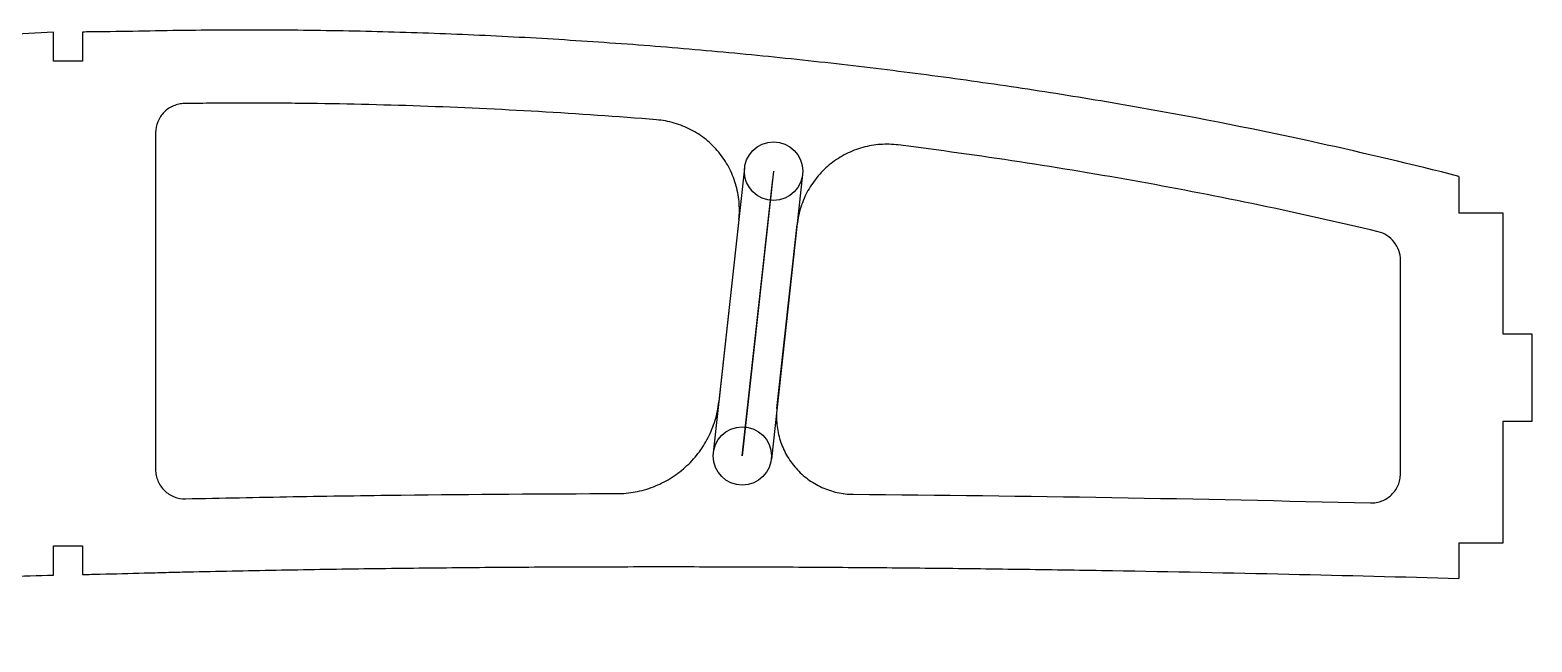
# Model space of a CAD drawing. Header units: millimetres. Extents: x -11497 to 404, y -3854 to 414.
# Drawn here: x -8603.7 to -8500.9, y -2646.9 to -2605 of the extents above; entities that cross this region are included whole.
import ezdxf

# ---------------------------------------------------------------- set-up
doc = ezdxf.new("R2010")
doc.units = ezdxf.units.MM
doc.linetypes.add('CENTER2', pattern=[28.575, 19.05, -3.175, 3.175, -3.175])
doc.layers.add('11', color=80, linetype='Continuous')
doc.layers.add('7', color=1, linetype='Continuous')

# ---------------------------------------------------------------- blocks, each defined once
blk = doc.blocks.new('*U56')
at = {"layer": '7', "color": 0, "linetype": 'CENTER2', "transparency": 16777216}
blk.add_line((-1.07, -9.74), (1.07, 9.74), dxfattribs=at)

msp = doc.modelspace()

# ---------------------------------------------------------------- linework, layer by layer
for p, q in [((-8602.1145, -2607.1711), (-8602.1145, -2605.1847)), ((-8600.1145, -2605.1711), (-8600.1145, -2607.1711)), ((-8600.1145, -2607.1711), (-8602.1145, -2607.1711)), ((-8505.9054, -2615.0502), (-8505.9054, -2617.5502)), ((-8505.9054, -2617.5502), (-8502.9054, -2617.5502)), ((-8502.9054, -2617.5502), (-8502.9054, -2625.8296)), ((-8502.9054, -2625.8296), (-8500.9054, -2625.8296)), ((-8500.9054, -2625.8296), (-8500.9054, -2631.8296)), ((-8500.9054, -2631.8296), (-8502.9054, -2631.8296)), ((-8502.9054, -2631.8296), (-8502.9054, -2640.1403)), ((-8602.1145, -2642.3354), (-8602.1145, -2640.3354)), ((-8602.1145, -2640.3354), (-8600.1145, -2640.3354)), ((-8600.1145, -2640.3354), (-8600.1145, -2642.2895)), ((-8502.9054, -2640.1403), (-8505.9054, -2640.1403)), ((-8505.9054, -2640.1403), (-8505.9054, -2642.5566))]:
    msp.add_line(p, q)
at = {"color": 7, "linetype": 'Continuous', "lineweight": 25}
for p, q in [((-8595.1145, -2612.0653), (-8595.1145, -2635.1094)), ((-8555.1927, -2618.0019), (-8556.5617, -2630.473)), ((-8552.5845, -2630.9289), (-8551.2024, -2618.3472)), ((-8509.9054, -2635.3962), (-8509.9054, -2620.7801))]:
    msp.add_line(p, q, dxfattribs=at)
for points, knots in [([(-8505.9054, -2615.0502), (-8509.0981, -2614.2379), (-8516.3417, -2612.5183), (-8525.6813, -2610.6712), (-8533.8678, -2609.307), (-8540.0262, -2608.4015), (-8546.1993, -2607.6051), (-8552.3856, -2606.9162), (-8558.5822, -2606.3294), (-8564.7882, -2605.8505), (-8569.9658, -2605.5384), (-8574.1108, -2605.3451), (-8578.2573, -2605.1872), (-8582.4056, -2605.0851), (-8586.5549, -2605.0376), (-8589.667, -2605.0341), (-8592.7791, -2605.0541), (-8595.8907, -2605.1112), (-8598.3358, -2605.1514), (-8599.7438, -2605.1674), (-8600.1145, -2605.1711)], [0.512879647, 0.512879647, 0.512879647, 0.512879647, 0.5625, 0.625, 0.65625, 0.6875, 0.71875, 0.75, 0.78125, 0.8125, 0.84375, 0.859375, 0.875, 0.90625, 0.921875, 0.9375, 0.953125, 0.96875, 0.984375, 0.989958729, 0.989958729, 0.989958729, 0.989958729]), ([(-8602.1145, -2605.1847), (-8603.2331, -2605.2311), (-8605.4703, -2605.3536), (-8608.8232, -2605.5926), (-8612.1741, -2605.8492), (-8615.523, -2606.1216), (-8618.8666, -2606.4466), (-8622.2058, -2606.807), (-8625.5395, -2607.2096), (-8629.9762, -2607.8054), (-8635.5051, -2608.6594), (-8641.0054, -2609.6724), (-8645.3851, -2610.5805), (-8648.6585, -2611.3126), (-8651.9194, -2612.0961), (-8655.1669, -2612.932), (-8658.4, -2613.8206), (-8661.6169, -2614.765), (-8664.8141, -2615.773), (-8667.9891, -2616.8476), (-8671.1385, -2617.9949), (-8674.2576, -2619.2209), (-8677.3414, -2620.5336), (-8680.3781, -2621.9512), (-8683.359, -2623.4826), (-8686.2767, -2625.1309), (-8689.1251, -2626.896), (-8691.4346, -2628.4659), (-8693.2339, -2629.7893), (-8694.5559, -2630.8181), (-8695.8474, -2631.8851), (-8697.1014, -2632.9959), (-8698.1174, -2633.9533), (-8698.9119, -2634.7378), (-8699.5017, -2635.3325), (-8700.082, -2635.9364), (-8700.6447, -2636.5567), (-8701.184, -2637.1978), (-8701.6885, -2637.8664), (-8702.0706, -2638.451), (-8702.3389, -2638.9407), (-8702.5204, -2639.318), (-8702.6481, -2639.6427), (-8702.7346, -2639.9079), (-8702.7916, -2640.1091), (-8702.8381, -2640.3131), (-8702.884, -2640.5877), (-8702.9243, -2640.935), (-8702.92, -2641.2845), (-8702.899, -2641.5628), (-8702.8732, -2641.7701), (-8702.8378, -2641.976), (-8702.7905, -2642.1788), (-8702.7304, -2642.3783), (-8702.6448, -2642.5679), (-8702.551, -2642.754), (-8702.46, -2642.9422), (-8702.359, -2643.1254), (-8702.2456, -2643.301), (-8702.1225, -2643.47), (-8701.9481, -2643.6873), (-8701.6268, -2644.0551), (-8701.2189, -2644.4372), (-8700.7797, -2644.7818), (-8700.3245, -2645.1049), (-8699.7233, -2645.4604), (-8698.7071, -2645.9271), (-8697.3572, -2646.3025), (-8695.6957, -2646.5248), (-8694.0277, -2646.6792), (-8692.3564, -2646.7946), (-8690.6826, -2646.8647), (-8689.0078, -2646.9026), (-8687.3325, -2646.905), (-8685.6574, -2646.8807), (-8683.9828, -2646.8323), (-8682.3087, -2646.7687), (-8680.635, -2646.6945), (-8678.9614, -2646.6157), (-8677.2879, -2646.5336), (-8675.0568, -2646.4193), (-8672.2683, -2646.266), (-8668.923, -2646.0616), (-8665.5784, -2645.8421), (-8662.2341, -2645.6128), (-8658.8898, -2645.3793), (-8655.5451, -2645.146), (-8652.1997, -2644.9166), (-8648.8536, -2644.691), (-8645.5068, -2644.4705), (-8642.1591, -2644.2566), (-8638.8105, -2644.0489), (-8634.3444, -2643.7805), (-8629.8764, -2643.5281), (-8625.4064, -2643.2897), (-8622.0528, -2643.1194), (-8618.6982, -2642.9565), (-8615.9018, -2642.8266), (-8613.6641, -2642.7297), (-8611.9856, -2642.6567), (-8610.3069, -2642.5844), (-8608.6277, -2642.5208), (-8606.948, -2642.4663), (-8604.7772, -2642.403), (-8603.1659, -2642.3601), (-8602.1145, -2642.3354)], [0, 0, 0, 0, 0.008250743, 0.016501486, 0.024752229, 0.033002972, 0.041253715, 0.049504458, 0.057755201, 0.066005944, 0.08250743, 0.099008916, 0.107259659, 0.115510402, 0.123761145, 0.132011888, 0.140262631, 0.148513373, 0.156764116, 0.165014859, 0.173265602, 0.181516345, 0.189767088, 0.198017831, 0.206268574, 0.214519317, 0.22277006, 0.231020803, 0.235146175, 0.239271546, 0.243396918, 0.247522289, 0.251647661, 0.253710346, 0.255773032, 0.257835718, 0.259898404, 0.261961089, 0.264023775, 0.266086461, 0.267117804, 0.268149147, 0.269180489, 0.269696161, 0.270211832, 0.270727504, 0.271243175, 0.272274518, 0.273305861, 0.273821532, 0.274337204, 0.274852875, 0.275368547, 0.275884218, 0.27639989, 0.276915561, 0.277431232, 0.277946904, 0.278462575, 0.278978247, 0.279493918, 0.280525261, 0.282587947, 0.28361929, 0.284650632, 0.286713318, 0.288776004, 0.292901375, 0.297026747, 0.301152118, 0.30527749, 0.309402861, 0.313528233, 0.317653604, 0.321778976, 0.325904347, 0.330029719, 0.33415509, 0.338280462, 0.342405833, 0.346531205, 0.354781948, 0.363032691, 0.371283434, 0.379534177, 0.38778492, 0.396035663, 0.404286406, 0.412537149, 0.420787892, 0.429038634, 0.437289377, 0.44554012, 0.462041606, 0.470292349, 0.478543092, 0.486793835, 0.495044578, 0.49916995, 0.503295321, 0.507420693, 0.511546064, 0.515671436, 0.519796807, 0.527538551, 0.527538551, 0.527538551, 0.527538551]), ([(-8593.1423, -2610.0655), (-8593.2732, -2610.0673), (-8593.4017, -2610.0818), (-8593.6542, -2610.1352), (-8593.7795, -2610.1747), (-8594.0185, -2610.2766), (-8594.1318, -2610.3385), (-8594.3458, -2610.484), (-8594.4472, -2610.5684), (-8594.6288, -2610.7525), (-8594.7102, -2610.8527), (-8594.8539, -2611.0696), (-8594.9152, -2611.1854), (-8595.0624, -2611.5435), (-8595.1145, -2611.8036), (-8595.1145, -2612.0653)], [0, 0, 0, 0, 0.125, 0.125, 0.25, 0.25, 0.375, 0.375, 0.5, 0.5, 0.625, 0.625, 0.75, 0.75, 1, 1, 1, 1]), ([(-8560.8326, -2611.1773), (-8566.2093, -2610.7432), (-8571.59, -2610.4301), (-8579.6673, -2610.149), (-8582.3608, -2610.0867), (-8586.4026, -2610.0411), (-8587.7502, -2610.0352), (-8590.4458, -2610.0386), (-8591.7939, -2610.0468), (-8593.1423, -2610.0655)], [0, 0, 0, 0, 0.5, 0.5, 0.75, 0.75, 0.875, 0.875, 1, 1, 1, 1]), ([(-8555.1927, -2618.0019), (-8555.1474, -2617.5893), (-8555.1441, -2617.1794), (-8555.1995, -2616.5685), (-8555.2281, -2616.3655), (-8555.3059, -2615.9608), (-8555.3556, -2615.7584), (-8555.5326, -2615.1664), (-8555.6885, -2614.788), (-8556.0749, -2614.0634), (-8556.3077, -2613.7159), (-8556.8296, -2613.084), (-8557.1203, -2612.7954), (-8557.6022, -2612.4048), (-8557.77, -2612.2823), (-8558.1135, -2612.0569), (-8558.4667, -2611.8496), (-8558.839, -2611.6781), (-8559.2209, -2611.5248), (-8559.4177, -2611.4571), (-8560.0135, -2611.285), (-8560.4189, -2611.2107), (-8560.8326, -2611.1773)], [0, 0, 0, 0, 0.125, 0.125, 0.1875, 0.1875, 0.25, 0.25, 0.375, 0.375, 0.5, 0.5, 0.625, 0.625, 0.6875, 0.6875, 0.75, 0.8125, 0.8125, 0.875, 0.875, 1, 1, 1, 1]), ([(-8544.2818, -2612.8989), (-8544.6908, -2612.8468), (-8545.0978, -2612.836), (-8545.7056, -2612.8794), (-8545.9077, -2612.9038), (-8546.311, -2612.973), (-8546.513, -2613.0182), (-8547.1048, -2613.1817), (-8547.4839, -2613.3283), (-8548.2118, -2613.6957), (-8548.5624, -2613.9189), (-8549.2025, -2614.4222), (-8549.496, -2614.7037), (-8549.8956, -2615.1718), (-8550.0217, -2615.3355), (-8550.2546, -2615.6711), (-8550.3621, -2615.8438), (-8550.6585, -2616.3765), (-8550.8222, -2616.7535), (-8551.0722, -2617.5367), (-8551.1573, -2617.9374), (-8551.2024, -2618.3472)], [0, 0, 0, 0, 0.125, 0.125, 0.1875, 0.1875, 0.25, 0.25, 0.375, 0.375, 0.5, 0.5, 0.625, 0.625, 0.6875, 0.6875, 0.75, 0.75, 0.875, 0.875, 1, 1, 1, 1]), ([(-8511.4417, -2618.8349), (-8516.8341, -2617.5474), (-8522.2681, -2616.4129), (-8533.2171, -2614.4426), (-8538.732, -2613.6066), (-8544.2819, -2612.8989)], [0, 0, 0, 0, 0.5, 0.5, 1, 1, 1, 1]), ([(-8509.9054, -2620.7801), (-8509.9054, -2620.5552), (-8509.9423, -2620.3366), (-8510.0898, -2619.912), (-8510.1965, -2619.7174), (-8510.4749, -2619.3648), (-8510.6397, -2619.2158), (-8511.0181, -2618.9741), (-8511.223, -2618.8871), (-8511.4417, -2618.8349)], [0, 0, 0, 0, 0.25, 0.25, 0.5, 0.5, 0.75, 0.75, 1, 1, 1, 1]), ([(-8563.5571, -2636.7532), (-8563.1244, -2636.7524), (-8562.6987, -2636.7121), (-8561.8607, -2636.5561), (-8561.4463, -2636.4396), (-8560.6407, -2636.1304), (-8560.2575, -2635.9413), (-8559.7113, -2635.6076), (-8559.534, -2635.4879), (-8559.1892, -2635.2315), (-8559.0211, -2635.094), (-8558.5412, -2634.6634), (-8558.2509, -2634.3506), (-8557.7286, -2633.6743), (-8557.4948, -2633.3068), (-8557.1031, -2632.5445), (-8556.9434, -2632.1489), (-8556.6962, -2631.3292), (-8556.6089, -2630.9031), (-8556.5617, -2630.473)], [0, 0, 0, 0, 0.125, 0.125, 0.25, 0.25, 0.375, 0.375, 0.4375, 0.4375, 0.5, 0.5, 0.625, 0.625, 0.75, 0.75, 0.875, 0.875, 1, 1, 1, 1]), ([(-8552.5846, -2630.9289), (-8552.6252, -2631.2991), (-8552.6265, -2631.6669), (-8552.5717, -2632.2149), (-8552.5439, -2632.397), (-8552.4688, -2632.7598), (-8552.4213, -2632.9405), (-8552.2529, -2633.4677), (-8552.1054, -2633.804), (-8551.831, -2634.2856), (-8551.73, -2634.4431), (-8551.5142, -2634.7436), (-8551.3991, -2634.8872), (-8551.0329, -2635.2988), (-8550.7589, -2635.5491), (-8550.1612, -2635.989), (-8549.844, -2636.1747), (-8549.1738, -2636.4788), (-8548.8174, -2636.5975), (-8548.0978, -2636.7559), (-8547.7317, -2636.7975), (-8547.3592, -2636.8003)], [0, 0, 0, 0, 0.125, 0.125, 0.1875, 0.1875, 0.25, 0.25, 0.375, 0.375, 0.4375, 0.4375, 0.5, 0.5, 0.625, 0.625, 0.75, 0.75, 0.875, 0.875, 1, 1, 1, 1]), ([(-8595.1145, -2635.1094), (-8595.1145, -2635.2434), (-8595.1011, -2635.3752), (-8595.0489, -2635.6344), (-8595.0093, -2635.7632), (-8594.9061, -2636.0083), (-8594.843, -2636.1244), (-8594.6938, -2636.3439), (-8594.6071, -2636.4474), (-8594.3234, -2636.7249), (-8594.0947, -2636.873), (-8593.603, -2637.0672), (-8593.3355, -2637.1156), (-8593.0674, -2637.1093)], [0, 0, 0, 0, 0.125, 0.125, 0.25, 0.25, 0.375, 0.375, 0.5, 0.5, 0.75, 0.75, 1, 1, 1, 1]), ([(-8511.9558, -2637.3945), (-8511.8217, -2637.3978), (-8511.6895, -2637.3878), (-8511.4289, -2637.3421), (-8511.299, -2637.3057), (-8511.0513, -2637.2087), (-8510.9336, -2637.1484), (-8510.7103, -2637.0046), (-8510.6046, -2636.9205), (-8510.32, -2636.6434), (-8510.1663, -2636.4183), (-8510.0117, -2636.0528), (-8509.9719, -2635.9246), (-8509.9188, -2635.6629), (-8509.9054, -2635.5304), (-8509.9054, -2635.3962)], [0, 0, 0, 0, 0.125, 0.125, 0.25, 0.25, 0.375, 0.375, 0.5, 0.5, 0.75, 0.75, 0.875, 0.875, 1, 1, 1, 1]), ([(-8593.0674, -2637.1093), (-8591.838, -2637.0804), (-8590.6085, -2637.0564), (-8588.1496, -2637.0071), (-8586.9201, -2636.9833), (-8583.2315, -2636.9194), (-8580.7724, -2636.8838), (-8573.3948, -2636.7953), (-8568.4761, -2636.7626), (-8563.557, -2636.7532)], [0, 0, 0, 0, 0.125, 0.125, 0.25, 0.25, 0.5, 0.5, 1, 1, 1, 1]), ([(-8600.1145, -2642.2895), (-8599.7103, -2642.2802), (-8598.3044, -2642.247), (-8596.3975, -2642.1954), (-8594.3934, -2642.1446), (-8592.3889, -2642.0944), (-8589.8825, -2642.0441), (-8586.8742, -2641.9837), (-8582.862, -2641.9155), (-8577.8449, -2641.8461), (-8571.8216, -2641.7882), (-8565.7959, -2641.7563), (-8559.7682, -2641.7478), (-8553.7386, -2641.7618), (-8547.7075, -2641.7953), (-8541.6751, -2641.8507), (-8535.6416, -2641.9248), (-8527.5961, -2642.0488), (-8517.6836, -2642.2485), (-8509.7828, -2642.4502), (-8505.9054, -2642.5566)], [0.532446625, 0.532446625, 0.532446625, 0.532446625, 0.535421807, 0.542796064, 0.546483193, 0.550170321, 0.557544578, 0.564918835, 0.572293092, 0.587041606, 0.60179012, 0.616538634, 0.631287149, 0.646035663, 0.660784177, 0.675532691, 0.690281205, 0.705029719, 0.734526747, 0.762954849, 0.762954849, 0.762954849, 0.762954849])]:
    msp.add_open_spline(points, degree=3, knots=knots, dxfattribs=at)
msp.add_open_spline([(-8547.3592, -2636.8003), (-8535.5548, -2636.8895), (-8523.754, -2637.0971), (-8511.9558, -2637.3945)], degree=3, dxfattribs=at)
at = {"layer": '11'}
for p, q in [((-8554.8036, -2614.4771), (-8556.9432, -2633.9617)), ((-8552.8155, -2614.6954), (-8554.9551, -2634.18)), ((-8550.8275, -2614.9138), (-8552.9671, -2634.3983))]:
    msp.add_line(p, q, dxfattribs=at)
for centre in [(-8552.8155, -2614.6954), (-8554.9551, -2634.18)]:
    msp.add_circle(centre, 2, dxfattribs=at)

# ---------------------------------------------------------------- block references
at = {"layer": '7', "linetype": 'CENTER2'}
msp.add_blockref('*U56', (-8553.8853, -2624.4377), dxfattribs=at)

doc.saveas('drawing.dxf')
